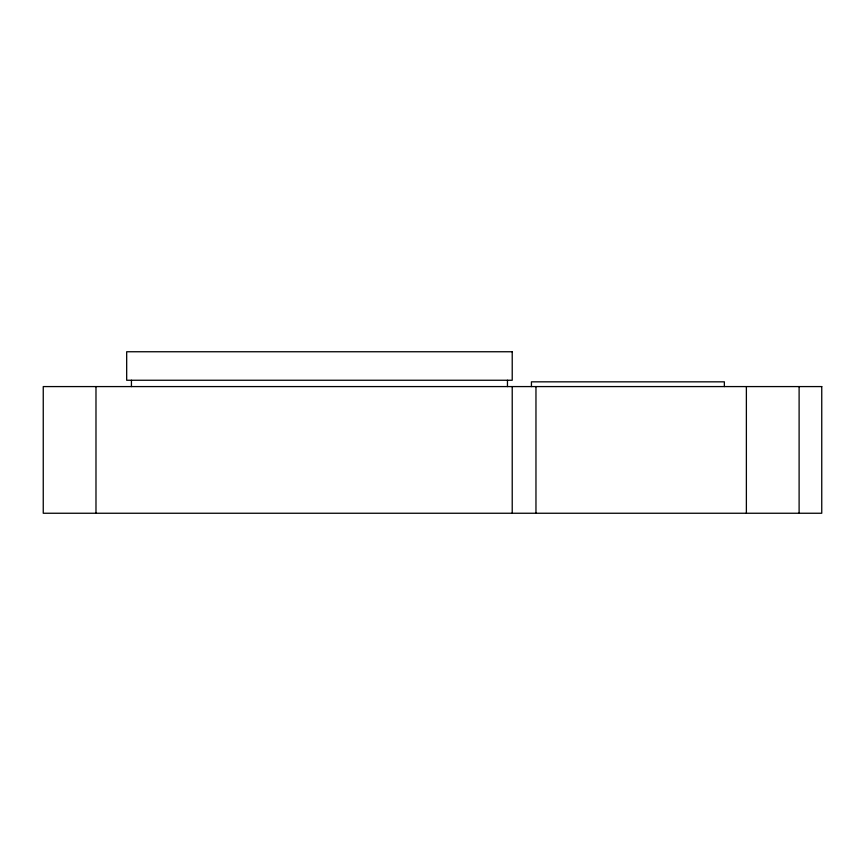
<?xml version="1.0" encoding="UTF-8"?>
<svg xmlns="http://www.w3.org/2000/svg" width="865" height="865" viewBox="0 0 865 865"><rect width="100%" height="100%" fill="white"/><g stroke="black" fill="none" stroke-linecap="round" stroke-linejoin="round"><path stroke-width="1.3" d="M799.109 386.579L799.109 513.248M746.376 386.579L746.376 513.248M724.362 386.579L724.362 381.833L531.434 381.833L531.434 386.579M535.965 386.579L535.965 513.248M512.221 386.579L512.221 513.248M507.463 380.254L507.463 386.579M131.437 380.254L131.437 386.579M95.983 386.579L95.983 513.248M512.221 351.752L126.679 351.752L126.679 380.254L512.221 380.254L512.221 351.752M821.75 386.579L43.25 386.579L43.25 513.248L821.75 513.248L821.75 386.579"/></g></svg>
